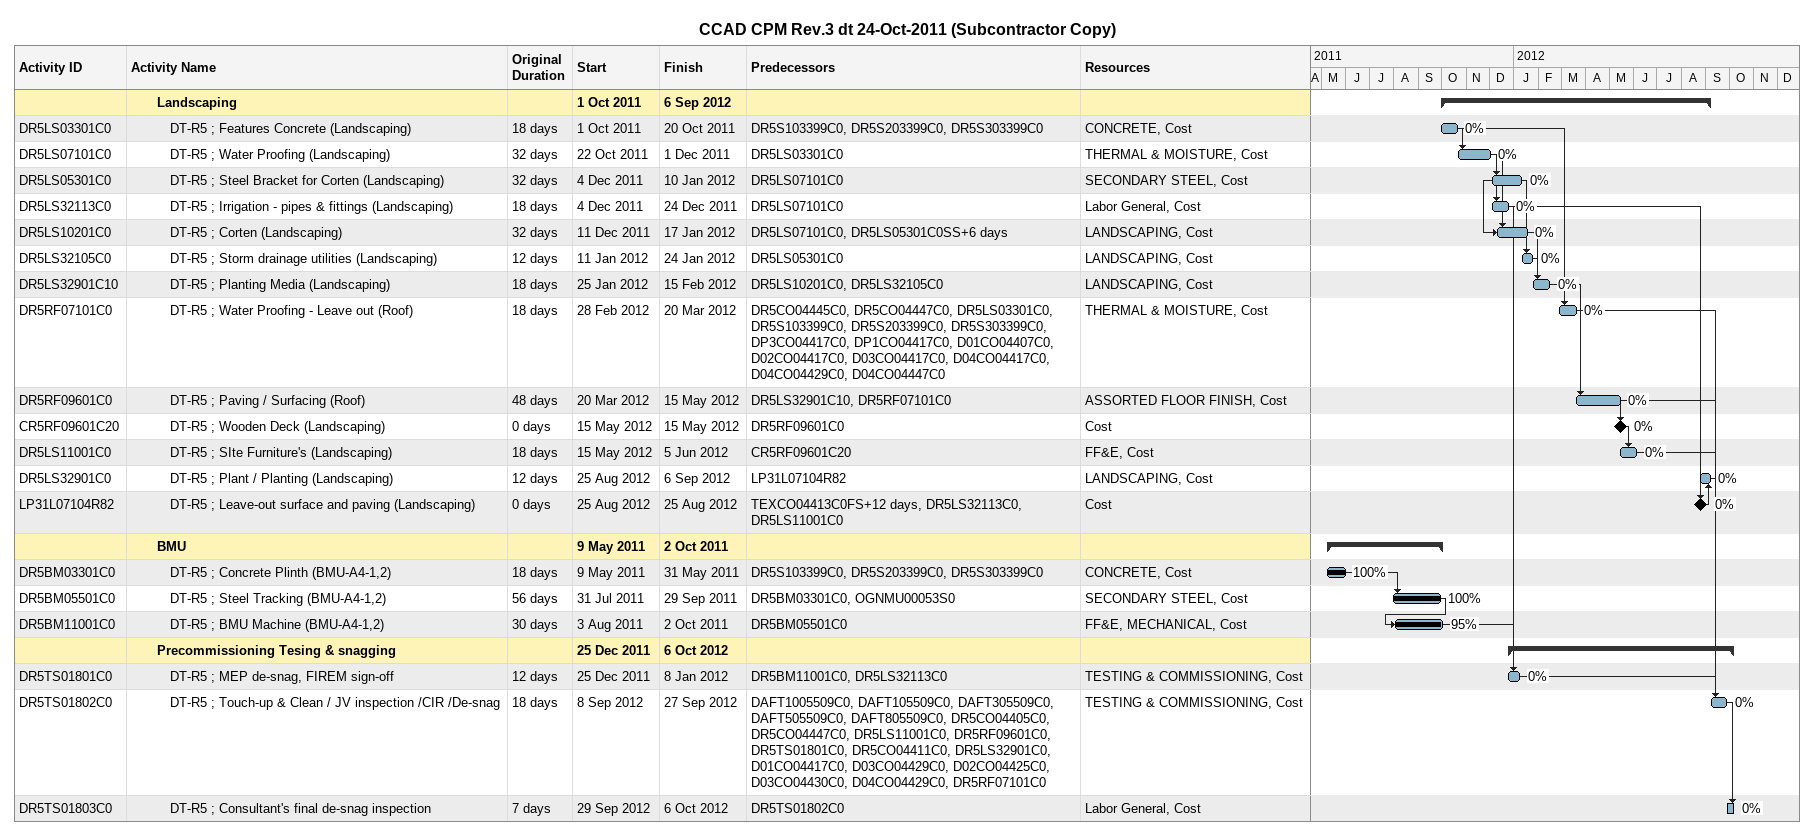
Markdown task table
CCAD CPM Rev.3 dt 24-Oct-2011 (Subcontractor Copy)

| ID | Level | Task | Original duration | Start | Finish | Predecessors | Resources | % complete |
|---|---|---|---|---|---|---|---|---|
|  | 3 | **Landscaping** |  | 2011-10-01 | 2012-09-06 |  |  |  |
| DR5LS03301C0 | 4 | DT-R5 ; Features Concrete (Landscaping) | 18d | 2011-10-01 | 2011-10-20 | DR5S103399C0, DR5S203399C0, DR5S303399C0 | CONCRETE, Cost | 0 |
| DR5LS07101C0 | 4 | DT-R5 ; Water Proofing (Landscaping) | 32d | 2011-10-22 | 2011-12-01 | DR5LS03301C0 | THERMAL & MOISTURE, Cost | 0 |
| DR5LS05301C0 | 4 | DT-R5 ; Steel Bracket for Corten (Landscaping) | 32d | 2011-12-04 | 2012-01-10 | DR5LS07101C0 | SECONDARY STEEL, Cost | 0 |
| DR5LS32113C0 | 4 | DT-R5 ; Irrigation - pipes & fittings (Landscaping) | 18d | 2011-12-04 | 2011-12-24 | DR5LS07101C0 | Labor General, Cost | 0 |
| DR5LS10201C0 | 4 | DT-R5 ; Corten (Landscaping) | 32d | 2011-12-11 | 2012-01-17 | DR5LS07101C0, DR5LS05301C0SS+6d | LANDSCAPING, Cost | 0 |
| DR5LS32105C0 | 4 | DT-R5 ; Storm drainage utilities (Landscaping) | 12d | 2012-01-11 | 2012-01-24 | DR5LS05301C0 | LANDSCAPING, Cost | 0 |
| DR5LS32901C10 | 4 | DT-R5 ; Planting Media (Landscaping) | 18d | 2012-01-25 | 2012-02-15 | DR5LS10201C0, DR5LS32105C0 | LANDSCAPING, Cost | 0 |
| DR5RF07101C0 | 4 | DT-R5 ; Water Proofing - Leave out (Roof) | 18d | 2012-02-28 | 2012-03-20 | DR5CO04445C0, DR5CO04447C0, DR5LS03301C0, DR5S103399C0, DR5S203399C0, DR5S303399C0, DP3CO04417C0, DP1CO04417C0, D01CO04407C0, D02CO04417C0, D03CO04417C0, D04CO04417C0, D04CO04429C0, D04CO04447C0 | THERMAL & MOISTURE, Cost | 0 |
| DR5RF09601C0 | 4 | DT-R5 ; Paving / Surfacing (Roof) | 48d | 2012-03-20 | 2012-05-15 | DR5LS32901C10, DR5RF07101C0 | ASSORTED FLOOR FINISH, Cost | 0 |
| CR5RF09601C20 | 4 | DT-R5 ; Wooden Deck (Landscaping) | 0d | 2012-05-15 | 2012-05-15 | DR5RF09601C0 | Cost | 0 |
| DR5LS11001C0 | 4 | DT-R5 ; SIte Furniture's (Landscaping) | 18d | 2012-05-15 | 2012-06-05 | CR5RF09601C20 | FF&E, Cost | 0 |
| DR5LS32901C0 | 4 | DT-R5 ; Plant / Planting (Landscaping) | 12d | 2012-08-25 | 2012-09-06 | LP31L07104R82 | LANDSCAPING, Cost | 0 |
| LP31L07104R82 | 4 | DT-R5 ; Leave-out surface and paving (Landscaping) | 0d | 2012-08-25 | 2012-08-25 | TEXCO04413C0FS+12d, DR5LS32113C0, DR5LS11001C0 | Cost | 0 |
|  | 3 | **BMU** |  | 2011-05-09 | 2011-10-02 |  |  |  |
| DR5BM03301C0 | 4 | DT-R5 ; Concrete Plinth (BMU-A4-1,2) | 18d | 2011-05-09 | 2011-05-31 | DR5S103399C0, DR5S203399C0, DR5S303399C0 | CONCRETE, Cost | 100 |
| DR5BM05501C0 | 4 | DT-R5 ; Steel Tracking (BMU-A4-1,2) | 56d | 2011-07-31 | 2011-09-29 | DR5BM03301C0, OGNMU00053S0 | SECONDARY STEEL, Cost | 100 |
| DR5BM11001C0 | 4 | DT-R5 ; BMU Machine (BMU-A4-1,2) | 30d | 2011-08-03 | 2011-10-02 | DR5BM05501C0 | FF&E, MECHANICAL, Cost | 95 |
|  | 3 | **Precommissioning Tesing & snagging** |  | 2011-12-25 | 2012-10-06 |  |  |  |
| DR5TS01801C0 | 4 | DT-R5 ; MEP de-snag, FIREM sign-off | 12d | 2011-12-25 | 2012-01-08 | DR5BM11001C0, DR5LS32113C0 | TESTING & COMMISSIONING, Cost | 0 |
| DR5TS01802C0 | 4 | DT-R5 ; Touch-up & Clean / JV inspection /CIR /De-snag | 18d | 2012-09-08 | 2012-09-27 | DAFT1005509C0, DAFT105509C0, DAFT305509C0, DAFT505509C0, DAFT805509C0, DR5CO04405C0, DR5CO04447C0, DR5LS11001C0, DR5RF09601C0, DR5TS01801C0, DR5CO04411C0, DR5LS32901C0, D01CO04417C0, D03CO04429C0, D02CO04425C0, D03CO04430C0, D04CO04429C0, DR5RF07101C0 | TESTING & COMMISSIONING, Cost | 0 |
| DR5TS01803C0 | 4 | DT-R5 ; Consultant's final de-snag inspection | 7d | 2012-09-29 | 2012-10-06 | DR5TS01802C0 | Labor General, Cost | 0 |
